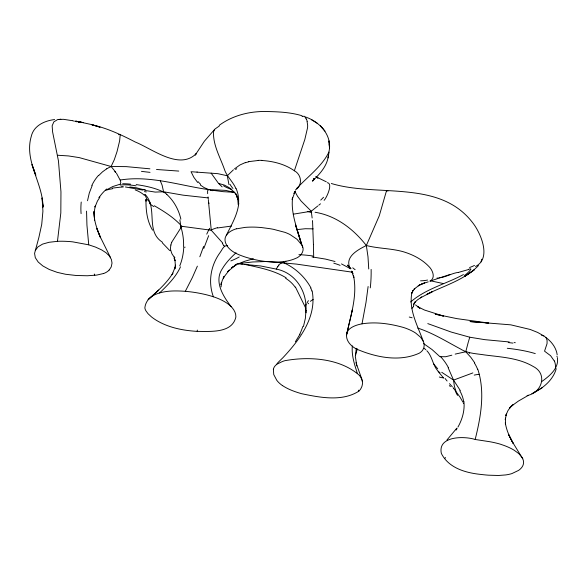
<?xml version="1.0" encoding="UTF-8"?>
<svg xmlns="http://www.w3.org/2000/svg" width="587" height="587" viewBox="0 0 587 587"><rect width="100%" height="100%" fill="white"/><g stroke="black" fill="none" stroke-linecap="round" stroke-linejoin="round"><path stroke-width="0.88" d="M313.429 244.522L312.585 221.974M313.429 244.75L313.685 257.172L325.514 259.087L335.016 261.494M282.589 385.644C288.349 389.46 294.945 391.786 301.542 393.686C319.922 397.524 342.038 401.882 358.804 391.199A48.229 20.384 8.2 0 0 361.005 388.389C363.03 385.035 363.052 380.552 360.851 377.272A40.305 17.03 8.2 0 0 359.582 375.533C340.636 358.569 310.325 356.294 286.177 360.462C280.483 360.961 270.416 369.759 282.839 357.791C299.502 340.071 317.105 316.775 312.159 290.961M303.457 326.497L305.387 318.257L305.952 310.457A27.934 13.985 -18 0 1 306.201 303.971M297.976 187.158C308.446 176.085 321.456 166.605 328.551 152.869A16.913 15.497 -26.1 0 0 329.234 150.338C331.897 135.003 319.651 121.861 305.908 117.143M86.56 211.137L86.935 225.115L88.74 244.823L95.556 247.105L101.544 249.857L105.946 252.667L109.358 255.932L111.427 259.542L112.022 263.093L111.214 266.953L109.138 270.093M197.261 331.391C183.438 330.554 169.379 327.891 157.279 320.847A53.821 22.746 8.2 0 1 151.468 316.892L148.049 313.729L145.862 310.743A36.805 15.556 8.2 0 1 144.85 307.896C146.354 293.838 163.399 290.961 175.146 290.939C185.565 290.888 195.97 292.26 206.088 294.696C214.042 296.706 222.084 299.377 228.673 304.426C232.547 307.449 236.047 311.807 235.879 316.98C232.247 333.431 210.476 331.362 197.261 331.391L197.298 330.077M184.905 246.966L184.883 247.575M306.12 312.798L305.952 310.42M221.108 286.896L221.372 282.743L221.064 284.724L222.224 280.505L224.219 276.352L223.214 278.04L229.282 270.137L227.683 271.671L235.871 264.832M352.347 345.912C351.408 355.267 354.489 364.366 357.263 373.149M238.792 203.124C237.522 215.48 230.654 226.186 225.423 237.141C224.77 239.019 224.953 241.103 225.613 242.952C228.695 251.236 237.926 254.597 245.615 257.157C258.581 261.12 272.412 263.38 285.92 261.259M368.115 286.507L366.002 302.415L362.018 323.848A36.658 15.497 8.2 0 0 348.15 330.488C342.999 338.772 351.151 347.247 358.701 349.969C377.58 357.688 400.165 361.885 419.294 353.169A34.596 14.624 8.2 0 0 422.743 350.05L423.814 347.842L424.181 345.464A48.948 20.684 8.2 0 0 423.286 341.333C417.709 325.77 408.369 309.591 411.942 292.568L411.758 293.302L413.035 290.616L412.544 291.306L414.796 288.408L414.151 289.068L420.087 284.57L418.179 285.832L424.731 282.934L421.554 283.954L428.253 281.841M527.075 395.535C541.845 393.004 548.104 373.853 533.143 366.442C518.534 357.835 501.085 357.101 484.664 354.952C476.395 353.609 467.487 353.55 460.252 348.847C446.347 341.451 432.824 332.976 417.753 328.074M474.692 362.781L470.84 357.344L465.762 351.76L468.301 342.067M87.514 200.739L89.297 193.042L92.159 185.639M351.936 311.8L352.376 309.936L346.557 334.781C350.696 315.41 357.747 295.342 353.44 275.347L353.836 277.556L351.745 271.304L352.956 273.813L351.642 271.121M313.568 179.306L312.878 180.891L314.177 178.94L312.482 181.097C319.599 174.134 326.966 166.4 328.353 156.076M328.008 157.925L329.094 152.121M313.722 178.976L313.414 180.502L313.913 178.514M273.359 369.223L273.74 374.557L276.793 380.317A41.604 17.581 8.2 0 0 282.538 385.659M509.215 341.95L484.869 339.668L469.761 337.209L468.499 341.458M475.162 439.48L489.287 441.637A44.605 18.85 8.2 0 1 500.131 444.11L504.255 445.533A40.041 16.92 8.2 0 1 514.131 450.2L518.813 453.626L521.953 457.288A41.692 17.617 8.2 0 1 522.966 465.344L522.657 466.034A44.377 18.755 8.2 0 1 518.6 470.392L511.857 473.599A32.153 13.589 8.2 0 1 505.701 474.934L498.488 475.485L488.465 475.184A62.662 26.481 8.2 0 1 481.039 474.45C466.46 472.975 449.928 468.551 442.165 454.954A48.479 20.486 8.2 0 1 441.277 453.113C437.858 435.686 464.765 436.053 475.162 439.48C480.841 416.785 485.273 392.057 477.796 369.238M356.302 348.318L355.326 356.316L356.808 365.943M355.553 355.216L357.322 348.832M103.591 273.498L96.716 275.09L87.331 275.765L76.105 275.486L65.517 274.254L57.188 272.353L49.264 269.477L42.844 265.948L38.17 262L35.301 257.671L34.567 253.401L38.867 237.515L41.728 224.359L42.917 211.188L42.095 197.951L43.005 207.05C42.814 182.711 23.994 161.058 31.258 136.433C33.664 125.596 44.678 120.746 54.635 119.55M203.814 248.411L208.671 235.644M295.532 189.865C302.723 185.514 301.821 174.647 294.358 170.773L304.829 139.457L307.551 127.783A12.973 7.051 -76.5 0 0 307.632 125.192L307.082 121.472M413.542 306.355L414.07 303.2M368.739 268.978L367.99 256.783L366.347 245.505L379.283 215.752L386.444 190.966M556.241 368.702C552.932 380.53 542.549 388.66 531.851 393.65M197.371 266.146L192.397 277.475L185.316 291.328M171.646 242.328L181.831 226.311L211.254 230.243L222.796 243.128M35.271 250.488L37.964 246.87L42.609 244.097L49.044 242.284L57.467 241.338L60.821 212.956L60.96 191.832L58.465 160.977L52.595 131.892L52.155 125.787L53.843 121.883L57.783 119.484L63.411 119.308L72.047 120.621M475.521 266.505C491.224 258.544 481.399 235.049 474.157 224.74C441.131 178.573 378.299 197.716 331.332 183.496M180.51 266.799C175.858 277.137 167.596 285.165 159.598 292.942M457.926 427.109C462.299 419.419 464.867 410.43 463.928 401.545M481.098 261.89L481.736 259.263M413.505 304.712L415.141 301.916L414.554 302.672L417.526 299.832L421.701 297.015L420.409 297.836L432.091 291.849L427.05 294.19C444.557 285.531 464.574 279.911 478.5 265.537M295.349 341.817L300.001 334.201M295.452 191.054L293.926 193.483L295.202 191.259L292.128 199.485L292.634 197.43C290.492 213.631 297.646 229.165 301.498 244.544C305.827 250.253 300.808 256.776 295.158 258.61A39.623 16.744 8.2 0 1 285.928 261.266M99.849 197.239L97.405 201.106L95.028 207.006L95.233 206.044L94.111 212.619L94.551 220.066L94.052 211.393C93.744 220.631 97.09 229.4 100.575 237.794L96.818 228.526L99.827 236.018L110.569 257.693M456.114 430.044L457.046 428.591M238.109 263.812L260.665 265.97L276.257 269.088L277.666 266.733M227.675 245.652C223.361 245.087 222.268 249.82 220.103 252.535C210.799 265.265 207.842 281.804 213.382 296.78M308.204 303.765L308.579 303.274M444.697 458.564L445.489 457.493M456.803 428.165L446.964 439.993M98.851 197.621L99.35 196.99M277.952 266.366L278.913 265.39M324.097 200.365C326.944 197.291 333.211 183.203 327.275 182.674M98.741 175.498L102.498 171.844L106.724 168.799M214.651 129.397L204.393 141.188L195.2 155.107L196.484 153.339C179.827 170.861 152.202 148.819 135.274 142.025C121.406 134.834 107.127 128.142 91.799 124.723L100.061 127.174L91.513 124.561L75.921 121.12M156.384 292.201L158.71 290.088L148.085 299.671C157.067 291.556 166.525 283.521 172.901 273.08L172.079 274.701L175.278 266.828L174.853 268.839L175.425 265.119L175.462 267.452L175.036 260.819L174.251 257.81L175.058 260.709L174.126 258.141M228.937 184.545L227.286 175.755L233.457 169.782M296.64 188.434L297.602 187.517M236.055 252.777C230.94 257.51 226.017 262.587 222.407 268.597C213.697 281.356 223.104 296.347 231.234 306.707M310.376 301.329L313.135 299.385M410.643 301.975C425.898 288.723 445.981 283.976 463.437 274.584M234.492 168.873L239.929 164.969L245.19 162.621M320.473 203.806L318.719 205.245M317.765 206L311.264 211.217L293.309 214.167M219.193 125.354C231.968 115.925 248.074 111.567 263.849 111.501C276.624 111.662 289.685 112.022 302.012 115.749M541.933 381.418C549.549 375.974 559.088 368.291 557.393 357.769M233.222 192.14L225.768 190.401L208.605 189.528L207.593 190.775L207.644 193.659M118.559 134.702L119.887 134.43A7.418 1.82 -69.3 0 1 120.188 135.003L119.616 140.961L117.026 151.615L114.326 159.627L111.112 166.503L115.837 172.329M107.252 189.491L112.726 186.556L120.372 184.12L120.783 182.542L120.357 180.488L116.417 173.128M458.638 272.339C451.674 273.153 445.834 277.35 438.819 277.798M455.938 391.111L454.389 386.385L453.546 380.097L472.865 372.914M233.839 266.351L231.498 267.738L236.187 264.979M534.207 392.285L542.293 387.662M528.168 395.455L518.431 401.06L510.888 406.505L512.972 404.759L509.479 408.317L510.815 406.52L507.85 410.819L505.737 415.691L506.405 414.114L505.268 419.668L505.466 418.149L505.539 424.276L505.312 422.765C506.405 430.205 509.619 437.088 513.309 443.581L508.547 434.461L512.113 441.439L522.753 458.785M449.891 274.525L429.875 281.173C435.943 278.143 432.678 270.137 428.943 266.549C422.09 259.329 412.903 254.633 403.452 251.786C391.338 248.301 378.527 248.668 366.347 245.505C357.835 249.82 344.209 256.857 350.204 268.516M219.289 126.029L215.062 128.957A9.311 7.991 58 0 0 213.499 132.156C213.081 145.04 219.92 156.861 224.219 168.74C226.406 176.298 232.812 181.332 235.879 188.464M468.565 269.521L458.968 272.258M59.089 119.469L60.835 119.176M451.836 355.194L445.65 356.735L439.912 356.669L432.061 349.566L423.447 343.476M455.174 354.108L465.762 351.76M302.041 116.395L302.576 116.285M236.642 228.827L244.977 227.404A42.734 18.058 8.2 0 1 261.648 227.58L270.035 228.703A59.639 25.204 8.2 0 1 273.586 229.348L284.9 232.342A27.494 11.615 8.2 0 1 290 234.536L296.883 239.166L301.498 244.544L295.496 224.909L302.709 247.244M217.579 227.961L231.572 226.061M120.188 180.033C150.536 175.087 180.539 185.859 210.366 189.88M234.507 265.375L244.801 261.244L253.313 258.794M248.617 161.652L258.265 160.478M112.278 188.126L122.243 186.945M362.018 323.848C375.863 321.573 390.179 323.731 403.555 327.495A34.031 14.382 8.2 0 1 415.596 333.027L420.688 337.32L423.286 341.333M236.722 263.908L237.17 263.834M238.065 263.688L252.542 261.978L266.696 261.494M296.604 229.664L305.328 228.725L313.142 228.857M208.128 197.914L183.107 195.163L163.575 191.773L155.239 192.096L145.899 190.599M437.491 277.952L437.044 277.996M267.973 261.516L296.516 264.106L352.721 272.243M57.607 155.247L68.503 155.937L79.274 157.617L111.112 166.503L126.286 166.627L149.905 168.821M234.286 192.294L223.243 191.678L212.677 190.298M121.729 186.798L123.586 186.864M261.927 160.5C273.271 161.205 284.959 164.133 294.358 170.773M178.764 171.081L156.487 169.482M129.852 186.996L136.617 187.833L142.729 189.484M197.643 182.462L193.864 177.34L191.024 171.712L217.902 173.679L227.286 175.755M125.427 186.974L142.993 190.107M482.345 322.549L470.011 321.566L510.8 324.846L530.193 329.461L537.648 332.44L544.714 336.439L546.314 338.119L547.084 340.497L547.047 343.637L544.545 351.173L550.606 355.722L554.253 360.946M484.994 322.762L488.516 323.041L456.855 318.624L435.238 314.14L443.478 316.1L424.474 310.031L417.504 306.583L419.947 308.27L415.545 304.917M136.191 184.582C146.009 186.035 156.142 188.06 164.888 192.785M312.035 256.959L313.685 257.172M514.087 342.544L515.291 342.713M443.464 283.594L430.638 280.821M240.919 263.688L242.314 263.945M541.566 335.28L543.782 335.94M245.08 264.473L247.127 264.884M211.129 173.121L218.525 183.401L224.344 185.059L229.165 187.642L234.132 192.008L237.317 196.44M247.809 265.023C260.922 267.966 274.591 270.651 286.155 277.856M469.761 337.209L451.22 332.059L427.784 323.606M72.436 120.709L74.454 121.179M233.787 192.272L234.36 192.411M75.283 121.384L76.97 121.817M315.08 212.259C336.16 215.686 353.447 229.04 366.347 245.505M78.262 122.169L79.135 122.419M88.74 244.823L72.766 241.859A46.865 19.804 8.2 0 0 57.445 241.316M276.257 269.088C295.599 272.786 307.184 291.578 305.952 310.501M208.605 189.528L204.1 187.561L200.299 184.993M326.299 181.809L316.738 177.149M341.465 263.915L350.674 268.809M311.558 119.777L317.229 123.255M154.344 205.773C164.257 211.496 174.134 217.711 181.831 226.311M460.289 390.546L453.546 380.097L441.74 372.283M315.997 176.57L317.963 178.132L316.055 176.592M222.143 186.879L218.525 183.401M424.13 348.245L425.832 349.735M162.32 242.145C145.253 231.124 157.874 208.319 145.547 194.899M545.939 337.562C551.589 341.634 556.249 347.79 557.188 354.834M150.14 202.728L146.706 198.861L144.974 194.774M440.015 372.826C432.641 367.374 433.03 356.999 426.822 350.725M166.811 194.422C173.928 200.952 178.793 209.794 180.869 219.2M351.011 268.545L347.299 265.104L349.5 267.173M437.682 368.805L433.558 363.749M162.261 242.769L169.702 250.524M449.503 383.656L452.313 386.774M443.669 378.072L438.122 371.454M325.044 131.121L320.429 125.823L322.85 128.612M304.998 117.143L306.26 119.117M447.089 381.007L445.034 378.446M453.091 387.706L453.443 388.139M174.097 256.989L171.947 253.789L170.758 250.348M453.56 388.286L460.091 397.223L462.901 402.095M283.367 262.609C294.975 267.621 304.91 276.793 310.985 287.953M231.777 189.704L231.344 189.109M295.444 287.036L305.805 308.292M160.295 180.869L162.093 185.132L163.575 191.773M387.941 191.12L386.84 190.489A9.172 1.746 -84.9 0 0 386.444 191.039M152.561 230.163C147.021 221.028 145.818 210.175 145.987 199.69L146.053 201.143L145.958 199.477M448.167 367.8L453.546 380.097M294.938 191.575L297.528 196.271L301.131 201.099L311.264 211.217L312.137 218.004M224.029 245.388L224.256 245.946A7.235 6.971 -13.3 0 1 224.344 246.195M463.312 403.02L463.503 403.489M362.047 380.647L362.45 381.631M361.254 378.674L361.651 379.657M360.088 375.724L360.469 376.707M235.636 193.035L237.757 198.795L237.647 197.922L238.227 204.724M556.909 356.206L557.18 356.969M237.757 198.795L236.407 195.053L238.073 199.712M361.893 379.349L355.979 362.678M94.287 274.012L94.727 275.332M358.503 390.172L358.804 391.199M329.168 144.519L329.468 146.398M208.312 199.536L211.254 230.243M312.431 220.536L312.526 221.453M42.741 204.496L43.005 207.05M329.373 144.703L328.999 140.924L329.498 148.35M474.208 375.108A27.303 15.467 -2.3 0 1 479.271 374.293M474.384 362.949A42.8 39.813 -2.9 0 1 477.613 369.304M440.309 356.346A63.77 56.484 -19.7 0 1 448.424 367.667M457.581 395.381A48.105 23.928 -8.5 0 1 455.578 391.169M459.819 390.773A32.813 30.605 34.2 0 1 463.701 401.567M302.826 326.489A81.578 59.492 -29 0 1 299.803 334.164M307.082 302.958A21.191 14.022 2.3 0 1 308.424 300.654M409.256 317.046A59.492 2.539 17.8 0 1 412.14 317.794M427.563 280.043A43.702 13.472 16.2 0 1 420.534 280.835M311.719 212.641A43.776 6.442 11.8 0 1 307.302 211.364M355.142 269.668A39.571 19.305 -1.6 0 1 352.758 267.804M278.326 265.361A20.376 6.325 -1.6 0 1 282.45 262.697M310.736 288.144A12.349 6.897 70.2 0 1 311.866 291.027M284.284 262.844A39.021 9.289 20.1 0 1 283.374 261.699M277.526 266.747A42.609 10.83 -9.3 0 1 277.798 266.381M211.144 230.038A36.695 34.64 33.4 0 1 217.491 227.69M206.749 234.154A42.169 24.896 -74.3 0 1 209.676 228.299M222.341 243.392A14.47 12.929 31 0 1 223.61 245.535M179.857 219.89A46.63 30.399 -69.2 0 1 180.635 226.853M180.84 226.729A39.85 26.019 76.7 0 1 183.577 246.496M164.954 192.719A65.421 50.027 -38.5 0 1 166.869 194.37M153.787 206.573A31.309 28.176 16.5 0 1 149.436 203.418M239.217 256.974A52.925 14.521 -8.7 0 1 230.845 260.936M170.861 244.992A34.413 20.567 -6.4 0 1 171.749 242.343M170.692 250.348A35.69 21.543 -4 0 1 170.949 244.999M174.911 257.7A27.039 15.981 3.3 0 1 174.222 256.952M208.767 202.61A30.627 0.888 80.2 0 1 208.957 203.579M208.055 196.938A33.76 0.631 84.8 0 1 208.238 198.531M230.896 189.153A30.817 21.726 -7.5 0 1 223.552 185.785M200.637 184.296A30.693 22.886 87.4 0 1 198.142 181.713M197.232 172.02A32.476 0.734 2 0 1 196.968 172.02M232.951 188.449A32.256 22.526 4.5 0 1 230.009 184.296M236.033 188.398A45.008 36.438 -18.4 0 1 238.564 203.139M226.347 235.431A37.972 16.047 8.2 0 1 236.48 228.739M235.614 169.577A95.043 26.701 -15.2 0 1 236.715 168.689M245.359 162.738A34.075 16.957 8.3 0 1 248.778 161.799M258.221 160.361A45.133 30.164 17.3 0 1 261.89 160.376M144.563 189.689A27.772 10.287 22.1 0 1 145.371 189.828M142.868 189.322A39.527 27.075 -19.2 0 1 145.268 190.313M144.431 191.597A24.493 6.963 18.7 0 1 146.332 191.956M120.152 185.008A71.629 64.739 63.1 0 1 136.089 185.83M106.739 168.821A39.424 37.663 25.1 0 1 111.141 166.554M91.821 185.47A45.338 43.665 47.8 0 1 98.543 175.322M81.087 213.646A59.294 41.604 -61.9 0 1 81.219 202.038M150.03 172.358A85.863 13.009 3.7 0 1 141.452 171.353M105.44 190.393A55.317 51.069 46.4 0 1 112.433 188.772M122.676 183.731A71.027 61.591 -44.9 0 1 130.578 184.164M323.54 197.239A23.803 8.042 -53.7 0 1 320.737 200.094M413.505 306.341A7.521 6.112 9.3 0 1 411.949 308.3M554.377 360.917A90.912 37.128 -11.7 0 1 555.449 367.866M508.232 342.573A60.901 15.071 0.4 0 1 512.935 343.116M507.293 348.289A76.068 21.484 -0.7 0 1 535.271 353.601M469.13 353.337A31.463 0.814 -19.7 0 1 469.615 353.161M443.456 377.771A37.913 16.238 69.1 0 1 439.34 377.001M450.442 386.598A45.625 17.485 1.1 0 1 449.349 385.578M285.656 278.297A43.482 32.439 -8.6 0 1 295.144 287.168M273.403 369.23A34.692 14.66 8.2 0 1 276.822 364.314M333.798 263.181A62.046 42.213 -7.1 0 1 340.122 265.361M371.131 269.396A79.641 41.618 84.7 0 1 370.28 287.865M298.93 254.633A51.091 15.035 5.3 0 1 312.658 255.939M203.594 246.415A39.278 1.284 -70.3 0 1 199.822 256.761M183.775 247.112A47.569 28.646 79.9 0 1 179.747 265.86M135.186 189.895A30.517 16.928 -1 0 1 144.351 195.295M114.81 171.499A30.311 3.397 43.9 0 1 115.441 172.329M99.673 196.733A47.136 42.059 46.4 0 1 106.797 188.963M109.094 270.086A29.754 12.576 8.2 0 1 103.642 273.527M470.957 269.154A86.803 44.355 28 0 1 464.537 275.376M470.319 268.699A44.524 31.382 -4.8 0 1 468.47 269.374M474.494 265.405A37.15 26.606 -4.2 0 1 469.563 267.518M212.604 190.694A111.427 101.375 9.1 0 1 210.293 190.269M306.341 118.97A15.937 7.976 -78.9 0 1 307.199 121.318M302.584 116.586A13.23 5.899 -85.4 0 1 305.093 116.556M144.93 194.789A7.352 6.795 -67.7 0 1 144.879 194.473M474.01 270.057L464.515 276.506L474.01 270.057M83.332 122.595L75.518 121.208L83.332 122.639M33.936 169.988L31.984 164.595L35.829 175.249L33.936 169.988"/></g></svg>
